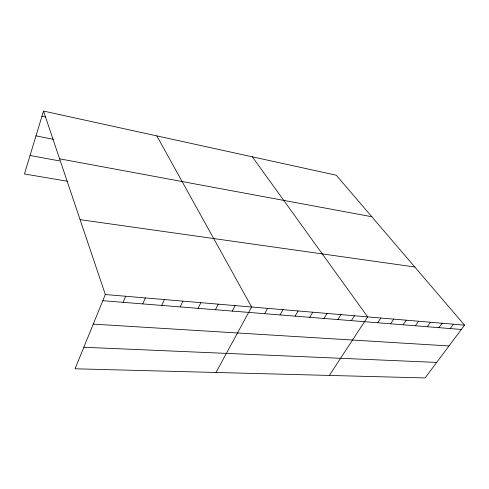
<?xml version="1.0" encoding="UTF-8"?>
<svg xmlns="http://www.w3.org/2000/svg" width="489" height="489" viewBox="0 0 489 489"><rect width="100%" height="100%" fill="white"/><g stroke="black" fill="none" stroke-linecap="round" stroke-linejoin="round"><path stroke-width="0.73" d="M43.509 111.064L105.324 294.525L75.061 368.792L425.075 377.936L464.55 325.154L336.285 175.221L43.509 111.064L24.45 173.974L67.855 181.327M123.075 302.324L125.661 296.255M142.709 303.901L145.355 297.935M161.731 305.429L164.438 299.561M180.178 306.909L182.941 301.138M198.069 308.345L200.881 302.673M215.435 309.739L218.296 304.158M232.293 311.09L235.197 305.594M216.004 372.471L251.609 306.994L156.822 135.899M264.58 313.681L267.556 308.357M280.05 314.922L283.058 309.678M295.099 316.126L298.131 310.961M309.733 317.3L312.795 312.214M323.975 318.443L327.062 313.431M337.844 319.555L340.955 314.616M351.353 320.643L354.482 315.766M329.36 375.436L367.661 316.89L252.361 156.835M377.722 322.758L380.882 318.015M390.589 323.791L393.767 319.115M403.132 324.794L406.316 320.185M415.357 325.778L418.553 321.23M427.276 326.731L430.485 322.245M438.902 327.667L442.117 323.241M450.247 328.577L453.468 324.207M83.839 347.257L436.677 362.422M93.265 324.128L448.994 345.955M102.806 300.698L461.323 329.464M105.324 294.525L464.55 325.154M80.098 219.653L414.794 266.994M30.049 155.49L59.603 160.924M59.597 158.815L371.793 216.725M35.997 135.856L53.313 139.31M41.95 116.205L45.587 116.987"/></g></svg>
